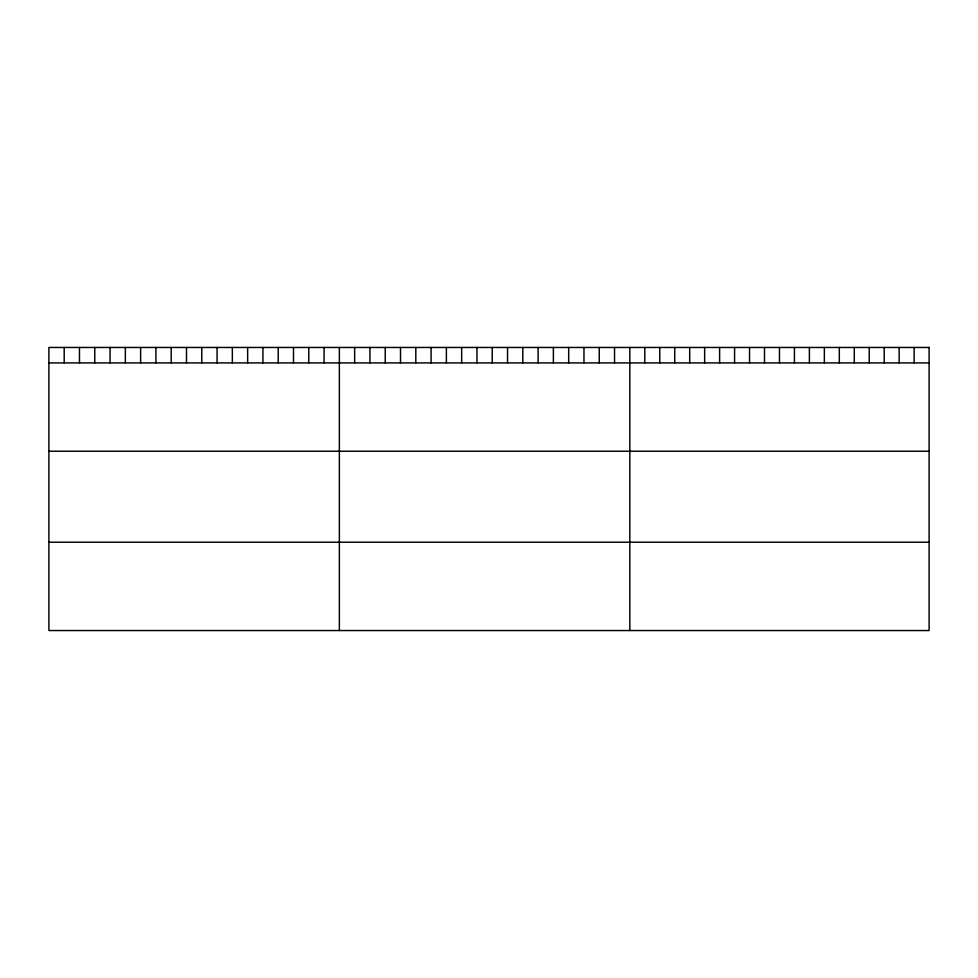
<?xml version="1.0" encoding="UTF-8"?>
<svg xmlns="http://www.w3.org/2000/svg" width="978" height="978" viewBox="0 0 978 978"><rect width="100%" height="100%" fill="white"/><g stroke="black" fill="none" stroke-linecap="round" stroke-linejoin="round"><path stroke-width="1.47" d="M48.9 362.911L929.1 362.911M48.9 451.225L929.1 451.225M48.9 542.215L929.1 542.215M914.137 347.459L914.137 362.911M899.173 347.459L899.173 362.911M884.21 347.459L884.21 362.911M869.246 347.459L869.246 362.911M854.283 347.459L854.283 362.911M839.32 347.459L839.32 362.911M824.356 347.459L824.356 362.911M809.393 347.459L809.393 362.911M794.429 347.459L794.429 362.911M779.466 347.459L779.466 362.911M764.503 347.459L764.503 362.911M749.539 347.459L749.539 362.911M734.576 347.459L734.576 362.911M719.612 347.459L719.612 362.911M704.649 347.459L704.649 362.911M689.686 347.459L689.686 362.911M674.722 347.459L674.722 362.911M659.759 347.459L659.759 362.911M644.795 347.459L644.795 362.911M629.832 347.459L629.832 630.541M614.539 347.459L614.539 362.911M599.257 347.459L599.257 362.911M583.964 347.459L583.964 362.911M568.683 347.459L568.683 362.911M553.389 347.459L553.389 362.911M538.108 347.459L538.108 362.911M522.814 347.459L522.814 362.911M507.533 347.459L507.533 362.911M492.24 347.459L492.24 362.911M476.958 347.459L476.958 362.911M461.665 347.459L461.665 362.911M446.384 347.459L446.384 362.911M431.09 347.459L431.09 362.911M415.809 347.459L415.809 362.911M400.515 347.459L400.515 362.911M385.234 347.459L385.234 362.911M369.941 347.459L369.941 362.911M354.659 347.459L354.659 362.911M339.366 347.459L339.366 630.541M324.073 347.459L324.073 362.911M308.791 347.459L308.791 362.911M293.498 347.459L293.498 362.911M278.217 347.459L278.217 362.911M262.923 347.459L262.923 362.911M247.642 347.459L247.642 362.911M232.348 347.459L232.348 362.911M217.067 347.459L217.067 362.911M201.774 347.459L201.774 362.911M186.492 347.459L186.492 362.911M171.199 347.459L171.199 362.911M155.918 347.459L155.918 362.911M140.624 347.459L140.624 362.911M125.343 347.459L125.343 362.911M110.049 347.459L110.049 362.911M94.768 347.459L94.768 362.911M79.475 347.459L79.475 362.911M64.193 347.459L64.193 362.911M929.1 347.459L48.9 347.459L48.9 630.541L929.1 630.541L929.1 347.459"/></g></svg>
